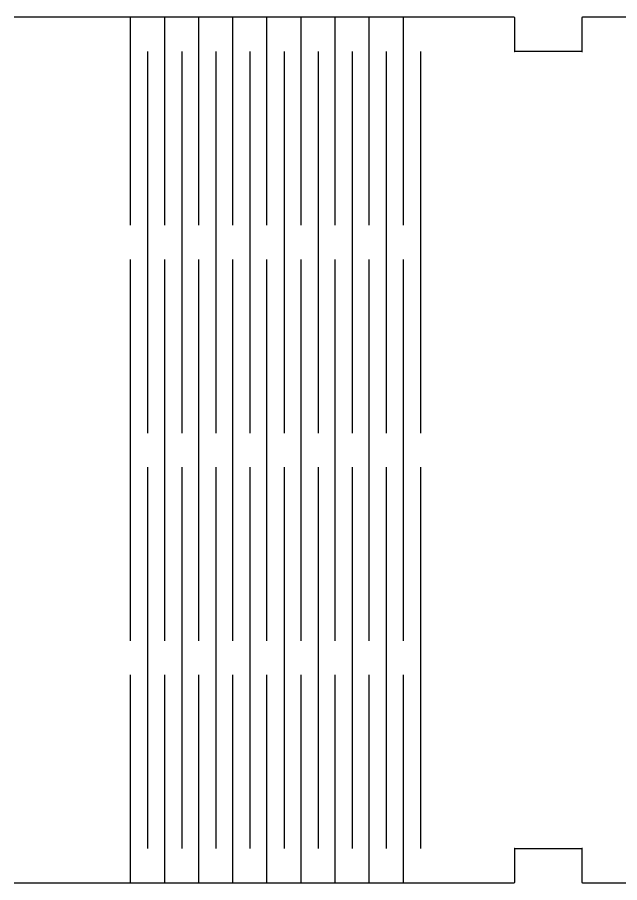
# Model space of a CAD drawing. Extents: x 1 to 445, y -9778 to -9574.
# Drawn here: x 138.1 to 191.1, y -9650 to -9573.9 of the extents above; entities that cross this region are included whole.
import ezdxf

# ---------------------------------------------------------------- set-up
doc = ezdxf.new("R2010")
doc.units = 0
doc.layers.get('0').update_dxf_attribs({"linetype": 'CONTINUOUS'})

msp = doc.modelspace()

# ---------------------------------------------------------------- linework, layer by layer
at = {"color": 7}
for p, q in [((145.79687, -9573.8785), (137.79687, -9573.8785)), ((175.79297, -9573.8785), (145.79687, -9573.8785)), ((148.04297, -9592.1758), (148.04297, -9573.8984)), ((151.04297, -9592.1758), (151.04297, -9573.8984)), ((154.04297, -9592.1758), (154.04297, -9573.8984)), ((157.04297, -9592.1758), (157.04297, -9573.8984)), ((160.04297, -9592.1758), (160.04297, -9573.8984)), ((163.04297, -9592.1758), (163.04297, -9573.8984)), ((166.04297, -9592.1758), (166.04297, -9573.8984)), ((169.04297, -9592.1758), (169.04297, -9573.8984)), ((172.04297, -9592.1758), (172.04297, -9573.8984)), ((181.79297, -9573.8785), (175.79297, -9573.8785)), ((181.84377, -9576.9295), (181.84377, -9573.9295)), ((187.74217, -9573.9295), (187.74217, -9576.9295)), ((193.79297, -9573.8785), (187.79297, -9573.8785)), ((149.54297, -9576.8984), (149.54297, -9610.4492)), ((152.54297, -9576.8984), (152.54297, -9610.4492)), ((155.54297, -9576.8984), (155.54297, -9610.4492)), ((158.54297, -9576.8984), (158.54297, -9610.4492)), ((161.54297, -9576.8984), (161.54297, -9610.4492)), ((164.54297, -9576.8984), (164.54297, -9610.4492)), ((167.54297, -9576.8984), (167.54297, -9610.4492)), ((170.54297, -9576.8984), (170.54297, -9610.4492)), ((173.54297, -9576.8984), (173.54297, -9610.4492)), ((187.79297, -9576.8785), (181.79297, -9576.8785)), ((148.04297, -9628.7266), (148.04297, -9595.1758)), ((151.04297, -9628.7266), (151.04297, -9595.1758)), ((154.04297, -9628.7266), (154.04297, -9595.1758)), ((157.04297, -9628.7266), (157.04297, -9595.1758)), ((160.04297, -9628.7266), (160.04297, -9595.1758)), ((163.04297, -9628.7266), (163.04297, -9595.1758)), ((166.04297, -9628.7266), (166.04297, -9595.1758)), ((169.04297, -9628.7266), (169.04297, -9595.1758)), ((172.04297, -9628.7266), (172.04297, -9595.1758)), ((149.54297, -9613.4492), (149.54297, -9647)), ((152.54297, -9613.4492), (152.54297, -9647)), ((155.54297, -9613.4492), (155.54297, -9647)), ((158.54297, -9613.4492), (158.54297, -9647)), ((161.54297, -9613.4492), (161.54297, -9647)), ((164.54297, -9613.4492), (164.54297, -9647)), ((167.54297, -9613.4492), (167.54297, -9647)), ((170.54297, -9613.4492), (170.54297, -9647)), ((173.54297, -9613.4492), (173.54297, -9647)), ((148.04297, -9650), (148.04297, -9631.7266)), ((151.04297, -9650), (151.04297, -9631.7266)), ((154.04297, -9650), (154.04297, -9631.7266)), ((157.04297, -9650), (157.04297, -9631.7266)), ((160.04297, -9650), (160.04297, -9631.7266)), ((163.04297, -9650), (163.04297, -9631.7266)), ((166.04297, -9650), (166.04297, -9631.7266)), ((169.04297, -9650), (169.04297, -9631.7266)), ((172.04297, -9650), (172.04297, -9631.7266)), ((181.79297, -9647), (187.79297, -9647)), ((181.84377, -9649.949), (181.84377, -9646.949)), ((187.74217, -9646.949), (187.74217, -9649.949)), ((137.79687, -9650), (145.79687, -9650)), ((145.79687, -9650), (175.79297, -9650)), ((175.79297, -9650), (181.79297, -9650)), ((187.79297, -9650), (193.79297, -9650))]:
    msp.add_line(p, q, dxfattribs=at)
for points in [[(181.84377, -9573.9295), (181.84377, -9573.9025), (181.82037, -9573.8785), (181.79297, -9573.8785)], [(187.79297, -9573.8785), (187.76567, -9573.8785), (187.74217, -9573.9015), (187.74217, -9573.9295)], [(181.79297, -9576.8785), (181.82027, -9576.8785), (181.84377, -9576.9015), (181.84377, -9576.9295)], [(187.74217, -9576.9295), (187.74217, -9576.9025), (187.76557, -9576.8785), (187.79297, -9576.8785)], [(181.84377, -9646.949), (181.84375, -9646.976), (181.82027, -9647), (181.79297, -9647)], [(187.79297, -9647), (187.76567, -9647), (187.74217, -9646.977), (187.74217, -9646.949)], [(181.79297, -9650), (181.82027, -9650), (181.84377, -9649.977), (181.84377, -9649.949)], [(187.74217, -9649.949), (187.74219, -9649.976), (187.76567, -9650), (187.79297, -9650)]]:
    msp.add_open_spline(points, degree=3, dxfattribs=at)

doc.saveas('drawing.dxf')
